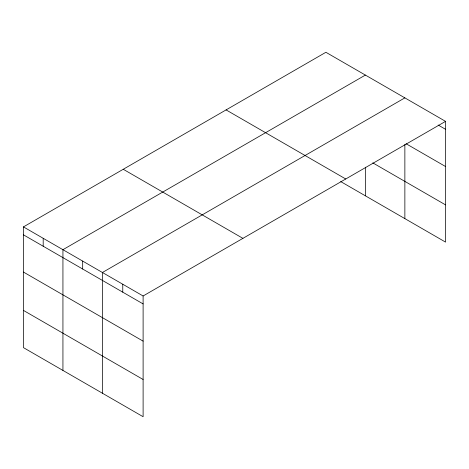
<?xml version="1.0" encoding="UTF-8"?>
<svg xmlns="http://www.w3.org/2000/svg" width="469" height="469" viewBox="0 0 469 469"><rect width="100%" height="100%" fill="white"/><g stroke="black" fill="none" stroke-linecap="round" stroke-linejoin="round"><path stroke-width="0.7" d="M445.55 121.365L143.109 295.98L143.109 416.718L23.45 347.635L23.45 226.896L325.891 52.282L445.55 121.365L445.55 242.104L340.699 181.573M365.38 75.081L62.934 249.69L62.934 370.434M404.864 97.874L102.424 272.489L102.424 393.233M438.152 125.03L445.55 129.297M406.101 143.749L445.55 166.524M372.785 162.866L445.55 204.877M226.087 109.904L345.741 178.988M123.259 169.274L242.913 238.358M23.45 226.896L143.109 295.98M23.45 234.828L143.109 303.912M23.45 272.055L143.109 341.139M23.45 310.408L143.109 379.491M404.864 144.458L404.864 218.618M365.38 167.181L365.38 195.819M122.767 284.232L122.767 292.169M82.679 261.092L82.679 269.024M43.195 238.293L43.195 246.231"/></g></svg>
